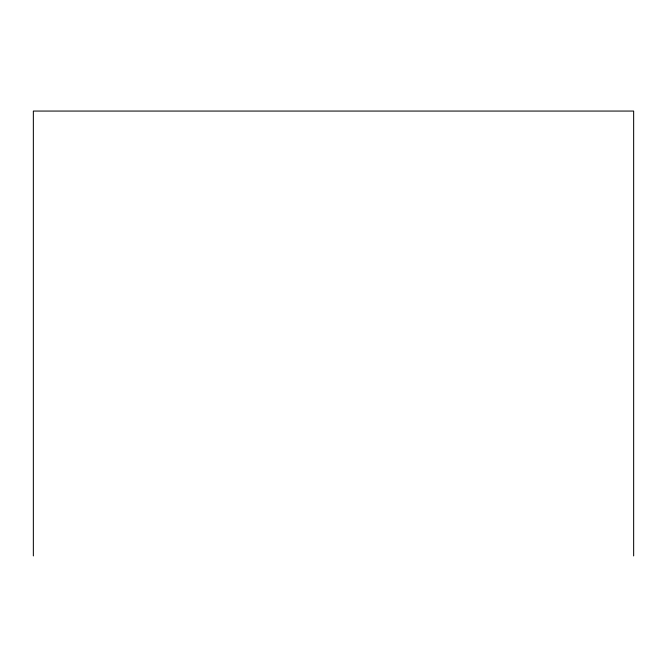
<?xml version="1.0" encoding="UTF-8"?>
<svg xmlns="http://www.w3.org/2000/svg" width="667" height="667" viewBox="0 0 667 667"><rect width="100%" height="100%" fill="white"/><g stroke="black" fill="none" stroke-linecap="round" stroke-linejoin="round"><path stroke-width="1" d="M633.65 555.936L633.65 111.064L33.35 111.064L33.35 555.936"/></g></svg>
